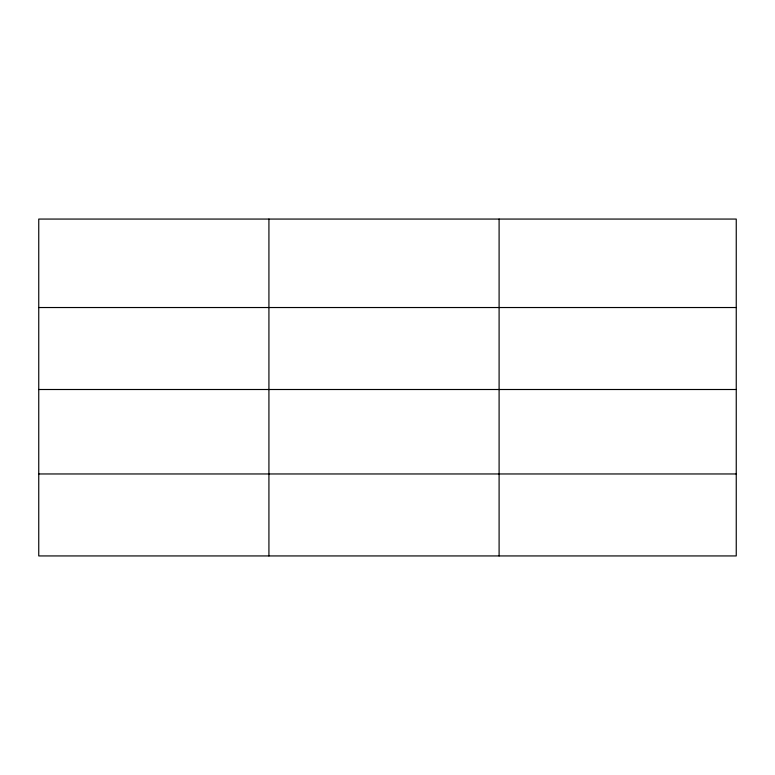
<?xml version="1.0" encoding="UTF-8"?>
<svg xmlns="http://www.w3.org/2000/svg" width="775" height="775" viewBox="0 0 775 775"><rect width="100%" height="100%" fill="white"/><g stroke="black" fill="none" stroke-linecap="round" stroke-linejoin="round"><path stroke-width="1.16" d="M736.25 389.505L736.25 219.063L38.75 219.063L38.75 555.937L736.25 555.937L736.25 389.505L38.75 389.505M38.75 307.53L736.25 307.53M38.75 473.961L736.25 473.961M499.1 219.063L499.1 555.937M268.925 219.063L268.925 555.937"/></g></svg>
